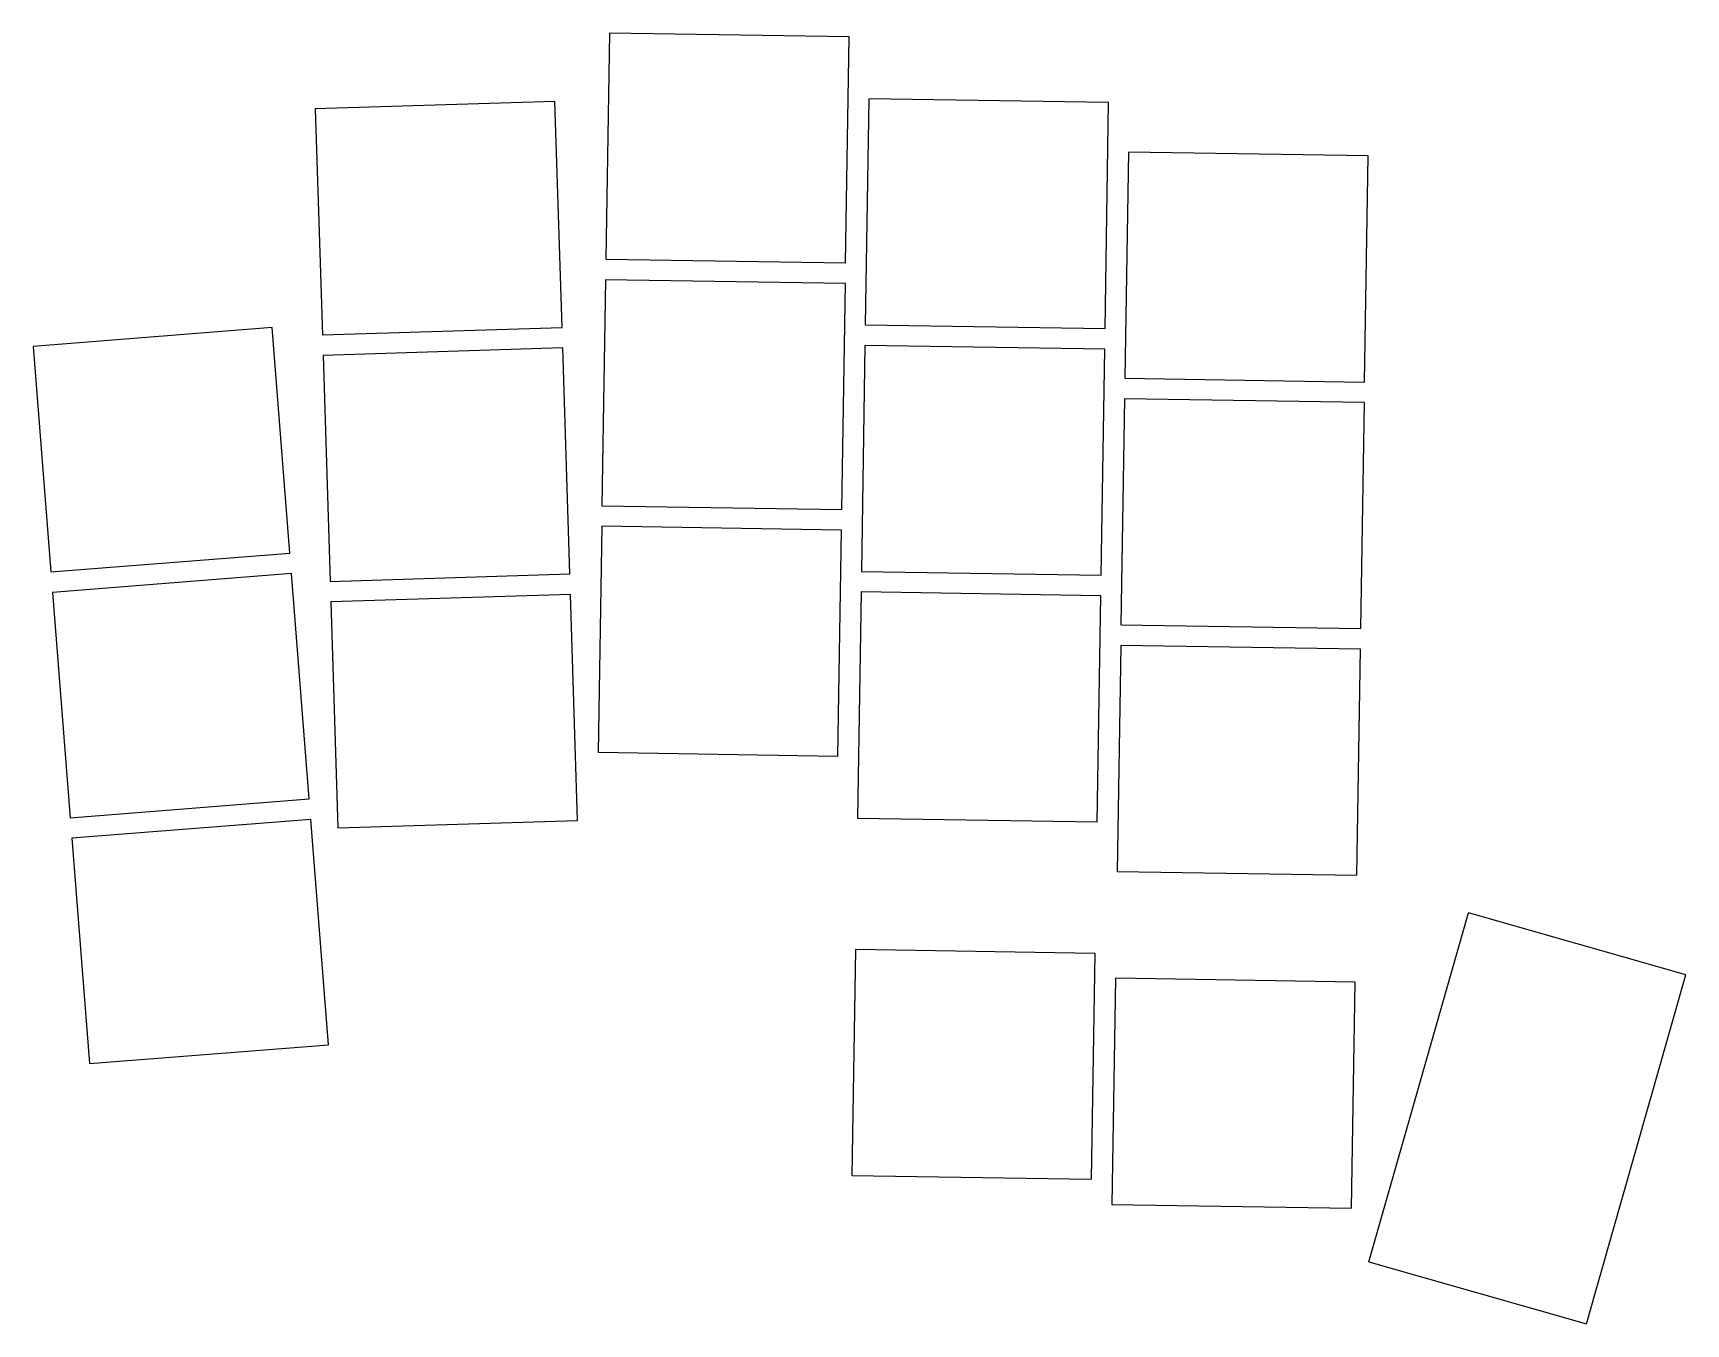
# Model space of a CAD drawing. Header units: millimetres. Extents: x 158 to 278, y -193 to -99.
import ezdxf

# ---------------------------------------------------------------- set-up
doc = ezdxf.new("R2010")
doc.units = ezdxf.units.MM

msp = doc.modelspace()

# ---------------------------------------------------------------- linework, layer by layer
for p, q in [((199.86, -98.7), (199.6, -115.2)), ((217.36, -98.98), (199.86, -98.7)), ((217.1, -115.47), (217.36, -98.98)), ((195.89, -103.69), (178.4, -104.24)), ((196.41, -120.18), (195.89, -103.69)), ((218.79, -103.5), (218.53, -120)), ((236.29, -103.77), (218.79, -103.5)), ((178.4, -104.24), (178.92, -120.73)), ((236.03, -120.27), (236.29, -103.77)), ((237.73, -107.4), (237.47, -123.89)), ((255.23, -107.67), (237.73, -107.4)), ((254.97, -124.17), (255.23, -107.67)), ((199.6, -115.2), (217.1, -115.47)), ((199.58, -116.7), (199.32, -133.2)), ((217.08, -116.97), (199.58, -116.7)), ((216.82, -133.47), (217.08, -116.97)), ((175.25, -120.2), (157.81, -121.57)), ((176.55, -136.65), (175.25, -120.2)), ((178.92, -120.73), (196.41, -120.18)), ((218.53, -120), (236.03, -120.27)), ((157.81, -121.57), (159.1, -138.02)), ((196.46, -121.68), (178.97, -122.23)), ((196.98, -138.17), (196.46, -121.68)), ((218.51, -121.5), (218.25, -137.99)), ((236.01, -121.77), (218.51, -121.5)), ((235.75, -138.27), (236.01, -121.77)), ((178.97, -122.23), (179.49, -138.72)), ((237.47, -123.89), (254.97, -124.17)), ((237.45, -125.39), (237.19, -141.89)), ((254.95, -125.67), (237.45, -125.39)), ((254.69, -142.17), (254.95, -125.67)), ((199.32, -133.2), (216.82, -133.47)), ((199.3, -134.7), (199.04, -151.19)), ((216.8, -134.97), (199.3, -134.7)), ((216.54, -151.47), (216.8, -134.97)), ((159.1, -138.02), (176.55, -136.65)), ((176.66, -138.14), (159.22, -139.52)), ((177.96, -154.59), (176.66, -138.14)), ((179.49, -138.72), (196.98, -138.17)), ((218.25, -137.99), (235.75, -138.27)), ((159.22, -139.52), (160.51, -155.97)), ((197.03, -139.67), (179.53, -140.22)), ((197.54, -156.16), (197.03, -139.67)), ((218.23, -139.49), (217.97, -155.99)), ((235.72, -139.77), (218.23, -139.49)), ((235.46, -156.27), (235.72, -139.77)), ((179.53, -140.22), (180.05, -156.71)), ((237.19, -141.89), (254.69, -142.17)), ((237.17, -143.39), (236.91, -159.89)), ((254.66, -143.67), (237.17, -143.39)), ((254.4, -160.16), (254.66, -143.67)), ((199.04, -151.19), (216.54, -151.47)), ((160.51, -155.97), (177.96, -154.59)), ((178.08, -156.09), (160.63, -157.46)), ((179.37, -172.54), (178.08, -156.09)), ((180.05, -156.71), (197.54, -156.16)), ((217.97, -155.99), (235.46, -156.27)), ((160.63, -157.46), (161.92, -173.91)), ((236.91, -159.89), (254.4, -160.16)), ((255.29, -188.39), (262.55, -162.91)), ((278.42, -167.43), (262.55, -162.91)), ((217.82, -165.59), (217.56, -182.09)), ((235.31, -165.87), (217.82, -165.59)), ((235.05, -182.36), (235.31, -165.87)), ((271.16, -192.91), (278.42, -167.43)), ((236.78, -167.69), (236.53, -184.19)), ((254.28, -167.96), (236.78, -167.69)), ((254.02, -184.46), (254.28, -167.96)), ((161.92, -173.91), (179.37, -172.54)), ((217.56, -182.09), (235.05, -182.36)), ((236.53, -184.19), (254.02, -184.46)), ((255.29, -188.39), (271.16, -192.91))]:
    msp.add_line(p, q)

doc.saveas('drawing.dxf')
